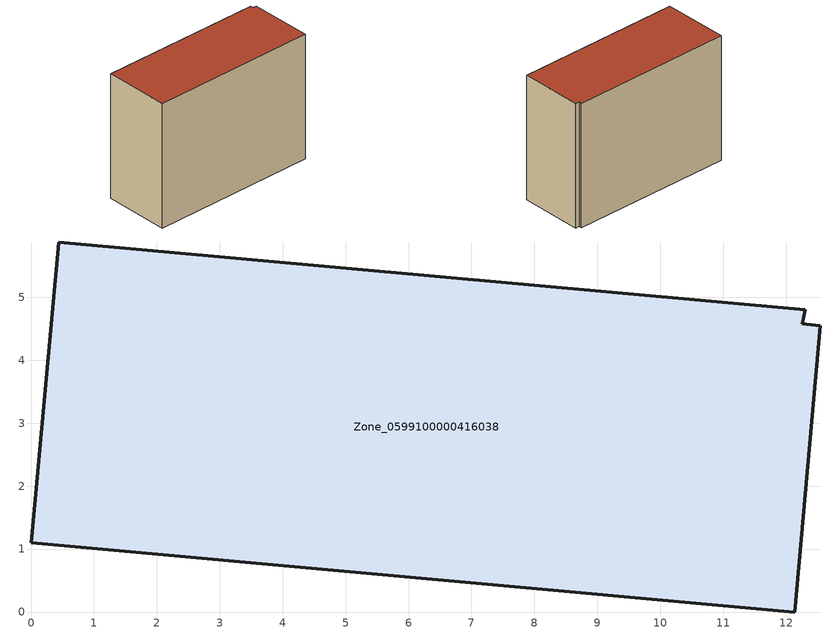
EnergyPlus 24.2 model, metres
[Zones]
Zone_0599100000416038
 floor ground (C_G): 0,1.1 0.44,5.88 12.3,4.8 12.26,4.58 12.55,4.55 12.13,0 z0
 wall outside (C_F): 0,1.1 12.13,0 12.55,4.55 12.26,4.58 12.3,4.8 0.44,5.88 0,1.1 z0:9.19
 roof outside (C_R): 0.44,5.88 0,1.1 12.13,0 12.55,4.55 12.26,4.58 12.3,4.8 z9.19
[BUILDING]
Pand.0599100000416038: North Axis=0; Terrain=City; Loads Convergence Tolerance Value=0.04; Temperature Convergence Tolerance Value=0.4; Solar Distribution=FullExterior; Maximum Number of Warmup Days=25; Minimum Number of Warmup Days=1
[Site:Location]
Rotterdam.The.Hague.AP_ZH_NLD Design_Conditions: Latitude=51.96; Longitude=4.45; Time Zone=1; Elevation=-4.5
[SITE:GROUNDTEMPERATURE:BUILDINGSURFACE]
18, 18, 18, 18, 18, 18, 18, 18, 18, 18, 18, 18
[MATERIAL] Thermal Absorptance=0.9; Solar Absorptance=0.7; Visible Absorptance=0.7
Name | Roughness | Thickness | Conductivity | Density | Specific Heat
G.TI.1992-2005 | MediumSmooth | 0.15 | 0.06 | 540 | 1210
F.TI.1992-2005 | Rough | 0.3 | 0.12 | 1920 | 840
R.TI.1992-2005 | MediumRough | 0.2 | 0.08 | 1500 | 1000
[CONSTRUCTION]
C_G: G.TI.1992-2005
C_F: F.TI.1992-2005
C_R: R.TI.1992-2005
[ZONE]
Zone_0599100000416038: Type=1; Multiplier=1; Ceiling Height=Autocalculate; Volume=Autocalculate; Floor Area=autocalculate; Part of Total Floor Area=Yes
[ZONEINFILTRATION:DESIGNFLOWRATE]
Infil_Zone_0599100000416038: Zone or ZoneList or Space or SpaceList=Zone_0599100000416038; Schedule=AlwaysOn; Design Flow Rate Calculation Method=Flow/Area; Flow Rate per Floor Area=0.0015; Constant Term Coefficient=1; Temperature Term Coefficient=0; Velocity Term Coefficient=0; Velocity Squared Term Coefficient=0
[HVACTEMPLATE:ZONE:IDEALLOADSAIRSYSTEM]
Zone_0599100000416038: Maximum Heating Supply Air Temperature=50; Minimum Cooling Supply Air Temperature=13; Maximum Heating Supply Air Humidity Ratio=0.0156; Minimum Cooling Supply Air Humidity Ratio=0.0077; Heating Limit=NoLimit; Cooling Limit=NoLimit; Dehumidification Control Type=ConstantSensibleHeatRatio; Cooling Sensible Heat Ratio=0.7; Dehumidification Setpoint=60; Humidification Control Type=None; Humidification Setpoint=30; Outdoor Air Method=None; Outdoor Air Flow Rate per Person=0.00944; Outdoor Air Flow Rate per Zone Floor Area=0; Outdoor Air Flow Rate per Zone=0; Demand Controlled Ventilation Type=None; Outdoor Air Economizer Type=NoEconomizer; Heat Recovery Type=None; Sensible Heat Recovery Effectiveness=0.7; Latent Heat Recovery Effectiveness=0.65
[ZONECONTROL:THERMOSTAT]
ThermostatControl_Zone_0599100000416038: Zone or ZoneList=Zone_0599100000416038; Control Type Schedule=DualSetpointControlType; Control 1=Thermostat_Zone_0599100000416038; Temperature Difference Between Cutout And Setpoint=0
[THERMOSTATSETPOINT:DUALSETPOINT]
Thermostat_Zone_0599100000416038: Heating Setpoint Temperature Schedule=HeatingSetpoint_Zone_0599100000416038; Cooling Setpoint Temperature Schedule=CoolingSetpoint_Zone_0599100000416038
[SCHEDULE:COMPACT]
HeatingSetpoint_Zone_0599100000416038: Through: 12/31, For: AllDays, Until: 24:00, 21
CoolingSetpoint_Zone_0599100000416038: Through: 12/31, For: AllDays, Until: 24:00, 24
DualSetpointControlType: Through: 12/31, For: AllDays, Until: 24:00, 4
AlwaysOn: Through: 12/31, For: AllDays, Until: 24:00, 1
